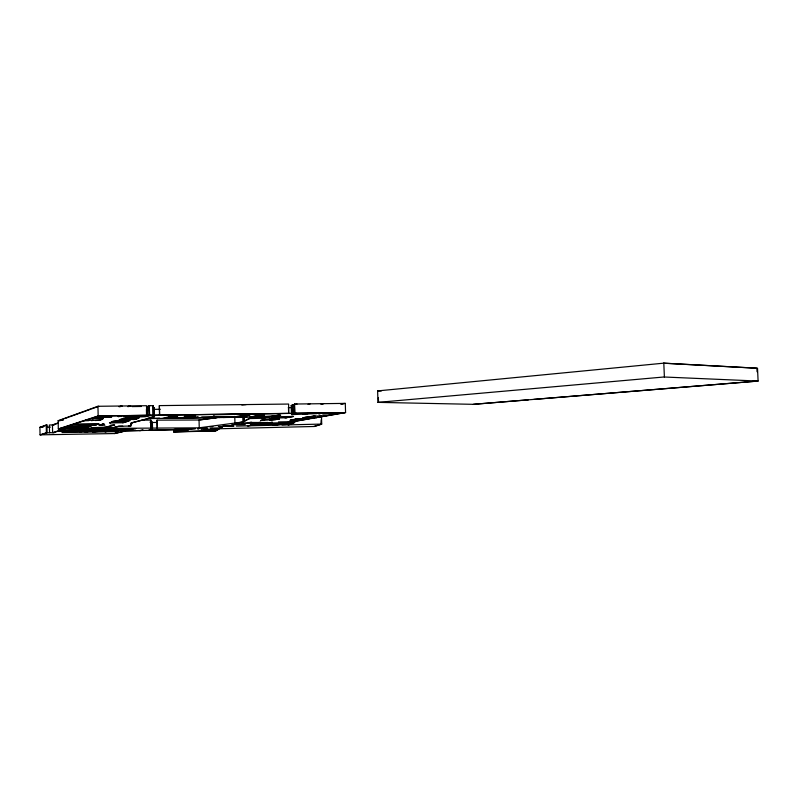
<?xml version="1.0" encoding="UTF-8"?>
<svg xmlns="http://www.w3.org/2000/svg" width="798" height="798" viewBox="0 0 798 798"><rect width="100%" height="100%" fill="white"/><g stroke="black" fill="none" stroke-linecap="round" stroke-linejoin="round"><path stroke-width="1.2" d="M122.693 426.202L118.343 426.272L111.62 428.047M128.428 426.062L130.333 425.992L130.832 423.758L131.63 423.748M139.411 430.651L143.191 430.092L140.139 430.601M152.298 428.027L152.378 422.132L149.974 422.192M151.58 430.322L148.947 429.982L152.558 429.873L152.278 430.341M119.999 419.748L135.48 419.189L139.211 417.773L126.742 417.943L119.082 419.888L135.191 419.369L133.336 419.558M173.565 429.494L173.625 431.967L175.819 429.693L125.875 430.88L114.892 433.543L40.05 434.84L39.9 427.309L46.234 425.015L46.962 425.005L47.112 432.775L40.838 434.8M174.273 429.454L174.333 431.918L176.528 429.673L182.692 429.444M177.385 431.419L186.852 431.179M178.213 430.74L175.42 430.81M180.617 430.661L187.62 430.521L188.308 429.932L175.959 430.252M181.924 429.514L190.253 428.785M183.131 429.035L185.256 429.254L152.348 430.222M183.021 431L175.051 431.189M185.375 430.94L187.211 430.87L186.802 431.219M186.483 430.91L186.961 431.09M186.961 430.501L187.57 429.972M205.226 429.105L206.433 428.257L202.103 428.356L207.58 428.217L203.66 429.384L205.615 429.304M207.969 429.274L218.373 429.005L222.452 426.92L215.869 430.94L173.625 431.967M210.712 429.454L217.914 429.284L215.231 430.93L204.458 431.189L205.545 430.721M99.411 420.476L100.877 420.067L95.391 420.536M103.042 418.681L100.239 419.938L103.391 418.461L90.633 418.691M224.318 425.773L222.103 426.711L223.639 425.763L232.617 425.543L232.757 426.182M110.353 422.9L112.099 421.893L109.476 422.95L123.261 422.741L130.134 420.486L115.71 420.855M233.864 426.192L223.231 426.441M234.762 416.386L234.951 423.449L242.921 421.903L248.966 418.561L262.233 418.292L267.609 417.244M153.755 413.913L154.064 407.608L154.253 415.798M249.704 418.581L244.467 421.045L244.368 417.404M236.398 426.102L276.557 425.174M113.845 425.085L105.466 427.379L93.077 427.578L90.354 428.356M148.258 418.561C160.857 415.209 151.62 416.406 146.982 418.691L147.82 418.671M153.824 417.015L151.041 418.391L159.49 418.272L158.982 418.401M129.226 420.536L127.53 421.364L112.638 421.583C107.73 421.813 128.747 420.097 128.518 420.875L115.75 420.995M138.752 417.992L136.079 419.219L120.358 419.369L127.371 417.982M206.852 429.873L208.378 429.484L206.173 430.162L216.906 429.903L207.31 429.952M281.983 425.015L321.714 424.077L321.484 416.237L319.04 416.297M288.048 424.875L293.824 422.611L243.869 423.399M288.766 424.855L294.891 422.471L287.869 422.581L345.574 412.586L345.295 403.389L294.472 404.037L294.741 413.324L296.497 413.294L292.706 414.242M100.728 428.187L58.314 428.915L58.144 420.696L97.955 406.282L146.513 405.713L146.732 415.309L130.852 415.568L128.777 416.167M40.688 427.269L46.962 425.005M59.012 420.646L63.77 418.93M64.798 418.561L68.618 417.184M69.645 416.815L72.847 415.658M73.207 415.529L84.229 411.549M85.127 411.219L90.573 409.254M91.59 408.885L98.703 406.322M58.094 422.93L52.449 424.915L52.608 432.676L64.867 428.805M53.177 424.905L57.087 423.539M54.234 424.925L49.326 424.995L49.576 432.735M313.833 426.471L320.596 424.446M320.896 424.127L321.185 419.738M321.714 424.077L314.432 426.481L219.44 428.755M40.05 434.84L46.384 432.785L54.384 432.676M58.314 428.915L98.164 415.967L345.574 412.586M127.69 406.631L129.755 405.963M59.182 428.865L72.907 424.426L99.261 424.127M128.568 406.621L130.633 405.953M88.678 420.676L84.289 420.736M53.326 432.666L64.658 429.105L63.9 429.115M92.618 420.297L91.551 420.636L93.466 420.287M65.316 430.312L79.112 430.082M147.69 406.521L149.745 405.903L147.271 406.401L147.49 415.908L123.221 416.247M149.316 405.733L149.535 415.309L149.316 405.733L153.086 405.633L153.306 415.219L149.535 415.309M61.975 432.516L116.528 431.618M69.945 430.561L59.83 430.621M153.086 405.633L153.136 415.259M159.361 405.613L159.59 415.169L159.361 405.613L288.627 404.057L288.647 413.404L213.126 414.8L214.283 414.95M84.418 427.947L87.989 427.11L85.177 427.937M89.825 426.361L88.119 426.86L90.603 426.341M292.208 405.424L292.906 405.224L293.165 414.381L292.467 414.561M297.006 404.007L292.657 405.065L292.916 414.242L297.275 413.284L309.634 413.115L302.871 414.371M291.44 413.484L291.21 405.484L292.906 405.224M292.657 405.065L295.041 404.367M119.002 406.721L121.276 406.062M119.85 406.721L122.164 406.052M77.945 430.421L80.079 430.002L59.72 430.651M86.184 427.947L87.271 428.017L60.738 428.366M83.67 428.955L80.169 429.773L83.072 428.925L135.939 428.606L127.58 429.533L133.396 428.706M96.349 425.364L68.678 425.793M127.909 416.177L129.974 415.578L122.383 415.688L118.942 416.586L118.074 416.596L121.496 415.698L98.912 416.007L95.012 417.264L111.72 416.965L94.872 417.314L73.386 424.267L98.643 423.977L98.044 424.097M76.748 431.449L82.324 431.129L77.476 431.439M103.331 424.077L99.022 425.314L104.937 425.224M99.93 425.264L104.249 424.027L102.124 424.057M91.102 428.346L93.715 427.608L105.336 427.419M80.398 431.419L79.63 431.638L81.645 431.608M80.458 431.598L81.127 431.409M81.346 431.409L66.623 431.648M83.91 431.329L87.551 431.299M84.129 431.329L86.713 430.601L68.508 430.87L63.641 432.346L69.566 430.77L108.049 430.212M84.847 431.319L87.441 430.591L104.887 430.302L102.124 431.03M84.209 431.538L88.379 431.459L86.034 432.107M85.316 432.127L87.551 431.509M110.852 425.095L114.693 425.035L102.054 428.037L105.276 427.419M205.226 430.641L216.178 430.351M90.114 431.229L103.431 431.03M90.334 431.219L91.112 431.01L88.448 431.05L91.96 430.96L91.052 431.209M122.603 422.711L127.381 421.404L112.817 421.553M147.49 415.908L149.974 415.459L145.844 416.586L128.269 416.825L145.156 416.546L147.321 415.958L147.241 412.396M92.648 431.997L100.738 431.289M93.356 431.987L95.65 431.369M107.341 428.346L112.368 428.037M158.902 415.359L159.42 415.229L153.386 415.309M110.573 428.327L111.181 428.167M99.451 431.479L108.438 431.359M111.291 428.317L118.992 426.292L131.091 426.002L131.83 422.9L148.089 418.601L269.056 416.825L279.579 415.259L276.906 415.279M261.445 420.436L265.435 419.379L279.549 419.05L265.116 419.269L260.537 420.486L276.308 419.499L269.814 420.307M102.832 431.01L109.366 430.222M102.443 431.429L103.999 431.199L103.161 431.419M106.703 430.95L119.451 430.531M106.423 431.159L118.373 430.96L115.76 431.608M104.907 431.788L106.453 431.389M105.615 431.778L107.161 431.379M114.094 429.603L127.291 428.745M114.383 429.703L110.703 430.641L119.57 430.491M117.206 428.975L109.984 430.661L103.8 430.76M118.094 428.745L116.518 428.855M109.725 430.93L103.68 430.79M162.812 418.351L169.226 416.726M116.877 430.102L112.548 430.172M115.421 430.8L123.481 429.653L118.553 430.75M120.169 429.713L120.688 429.583M165.306 418.312L171.819 416.676L168.458 416.696L177.625 416.526L172.687 416.666L166.134 418.302M120.328 429.733L119.321 429.753L123.121 429.404L122.543 429.543M121.815 429.424L123.431 429.025M122.543 429.414L124.159 429.015M115.062 431.618L117.545 431M125.775 428.955L126.812 428.696M175.281 416.616L168.627 418.262L168.587 416.247M118.054 431.239L117.166 431.259M172.448 418.212L183.62 417.923M295.569 419.01L314.621 417.943M290.821 420.346L289.913 420.396L300.996 420.187L309.464 418.721L296.666 418.91L290.652 420.217L295.799 419.13M121.855 431.499L122.732 431.489M123.401 431.12L124.298 431.11M114.323 433.523L125.276 430.87L139.451 430.531M183.061 418.062L219.899 417.364L219.091 417.544M183.889 418.042L184.777 417.833M269.505 418.491L278.801 418.361M278.432 421.923L292.557 421.653L300.776 420.227M197.734 417.314L198.313 417.174L189.355 417.304L195.65 415.808L192.278 415.858L184.498 416.396L187.72 416.376L182.792 417.563L198.203 417.344M201.206 417.264L237.505 416.945L249.824 415.479L242.971 415.15L235.899 416.646L201.864 417.254M320.876 404.137L322.891 403.698M321.454 404.177L323.699 403.688M223.161 417.484L235.809 417.135M294.472 404.037L294.741 413.324M234.971 417.314L246.762 417.025L246.113 417.154M235.779 417.304L236.787 417.095M308.028 404.287L310.183 403.848M249.814 417.095L257.944 415.449M252.218 417.065L260.328 415.429L256.178 415.429L264.597 415.349L253.016 417.055M263.5 415.399L255.42 417.015L255.37 415.03M259.101 416.965L280.687 415.209L266.821 417.254M212.876 426.611L209.076 426.671M218.323 426.491L222.562 426.421M261.624 418.262L268.836 416.865M340.636 404.137L344.217 403.449M341.654 404.087L345.295 403.389M112.777 421.414L117.256 420.716M271.938 418.112L279.26 416.716M245.335 424.576L231.699 424.785L249.684 422.571L248.966 422.581M255.3 423.189L260.737 422.182M256.028 423.179L267.859 422.521L249.874 422.451L251.689 422.282M284.996 417.913L286.741 417.723L270.931 418.162L278.692 416.686L293.544 416.476L286.741 417.593L292.517 416.526M307.23 413.703L310.442 413.105L323.16 412.935L318.671 413.813L323.978 412.925L344.497 412.636L337.325 413.883L322.731 414.032M250.851 424.446L268.447 424.207M247.34 425.843L253.734 424.676L277.505 424.297L276.447 424.476M248.078 425.823L255.54 424.845M255.161 424.815L255.968 424.666M316.976 413.613L291.469 414.621L293.165 414.381M258.153 424.765L259.25 424.616M258.243 424.795L257.734 424.885L259.968 424.606M261.574 424.277L268.607 423.01M262.283 424.267L288.158 423.578M264.208 423.928L269.335 423M271.071 424.127L276.417 424.077M273.495 424.087L275.25 423.778M274.203 424.077L275.968 423.768M273.145 424.935L286.013 424.466M276.587 424.337L273.834 424.815L277.514 424.486M279.041 423.997L287.869 423.578M286.552 422.701L292.337 421.693M316.537 417.494L315.649 417.643L316.407 417.633M325.833 415.878L316.776 417.454L302.731 417.693L304.417 417.554L303.809 417.643M337.055 413.933L326.083 415.838L314.282 416.057L315.16 416.037M275.32 425.174L276.716 424.935M280.118 424.416L282.452 424.217L280.687 424.516M276.058 425.154L277.415 424.925M277.904 424.885L280.477 424.446M285.355 423.898L287.16 423.588M284.856 424.177L290.053 424.087M289.175 423.778L290.382 423.718L289.744 423.828M290.781 423.499L291.599 423.489M285.514 424.436L287.799 424.157M289.455 423.768L288.826 423.878L290.761 423.818M267.42 423L272.427 422.272L271.699 422.282M221.196 417.015L199.041 419.967L199.241 427.798L243.689 421.883L244.757 421.304L243.969 421.314L243.839 416.476M208.877 418.741L199.41 420.007L157.046 420.137L157.236 428.077L157.046 420.137M209.176 418.701L216.348 417.743M150.882 420.117L150.762 428.117L150.882 420.117L142.184 420.137M85.187 429.055L86.034 428.945M241.814 405.005L246.223 404.596M239.719 414.601L245.584 413.992L159.59 415.169M377.624 390.91L663.806 363.16L757.521 368.217L758.1 381.065L473.344 404.327L377.983 402.372L377.624 390.91L381.254 391.01M377.983 402.372L664.385 376.955L663.806 363.16M473.364 404.307L528.426 399.828M757.482 381.085L533.722 399.399M210.283 428.127L220.218 427.868M231.889 425.613L232.647 425.693M152.169 422.521L157.096 422.411M131.69 423.479L130.892 423.499L131.022 422.91L147.261 418.82M205.704 428.765L200.897 428.885L205.655 428.795M207.6 429.833L217.455 429.563M216.128 430.381L174.333 431.918M291.21 405.484L293.604 405.444M111.85 427.987L106.493 428.386L199.61 427.828M58.224 431.129L68.339 430.93M60.678 420.047L63.162 420.017M60.568 420.087L62.992 420.057M58.144 420.696L60.329 420.666M85.326 420.406L99.92 420.147M39.9 427.309L43.122 427.229M46.773 427.169L50.424 427.11M65.087 426.96L91.142 426.182L73.137 426.83L89.077 426.571M64.967 426.99L88.957 426.611M292.138 414.401L292.078 405.234M132.069 406.581L141.426 406.461M154.094 409.354L160.318 409.274M288.337 407.638L292.268 407.628M664.275 377.005L758.1 381.065M663.707 363.21L756.913 368.237L757.063 371.738M123.411 416.287L123.58 416.895L125.476 416.825L124.308 416.277M378.382 397.763L378.521 402.352M288.487 407.588L288.647 413.404M242.792 417.095L242.921 421.903M153.974 407.658L154.164 415.838M152.378 422.132L152.508 427.658M148.877 405.913L149.096 415.469M146.423 409.364L146.563 415.349M97.955 406.282L98.164 415.967M46.234 425.015L46.384 432.785M183.49 428.765L173.705 429.543L183.49 428.765M187.68 429.194L195.5 428.596L187.68 429.194M198.353 428.506L197.724 428.985L199.081 428.486C201.505 428.416 196.398 428.526 198.353 428.506M83.182 430.142L82.204 430.421L109.555 429.703L83.182 430.142M85.037 429.713L84.249 429.942L112.189 429.264L85.037 429.713M100.827 428.167L99.89 428.426L102.164 428.147L100.827 428.167M313.215 416.207L304.706 417.414L313.973 416.197L313.215 416.207"/></g></svg>
